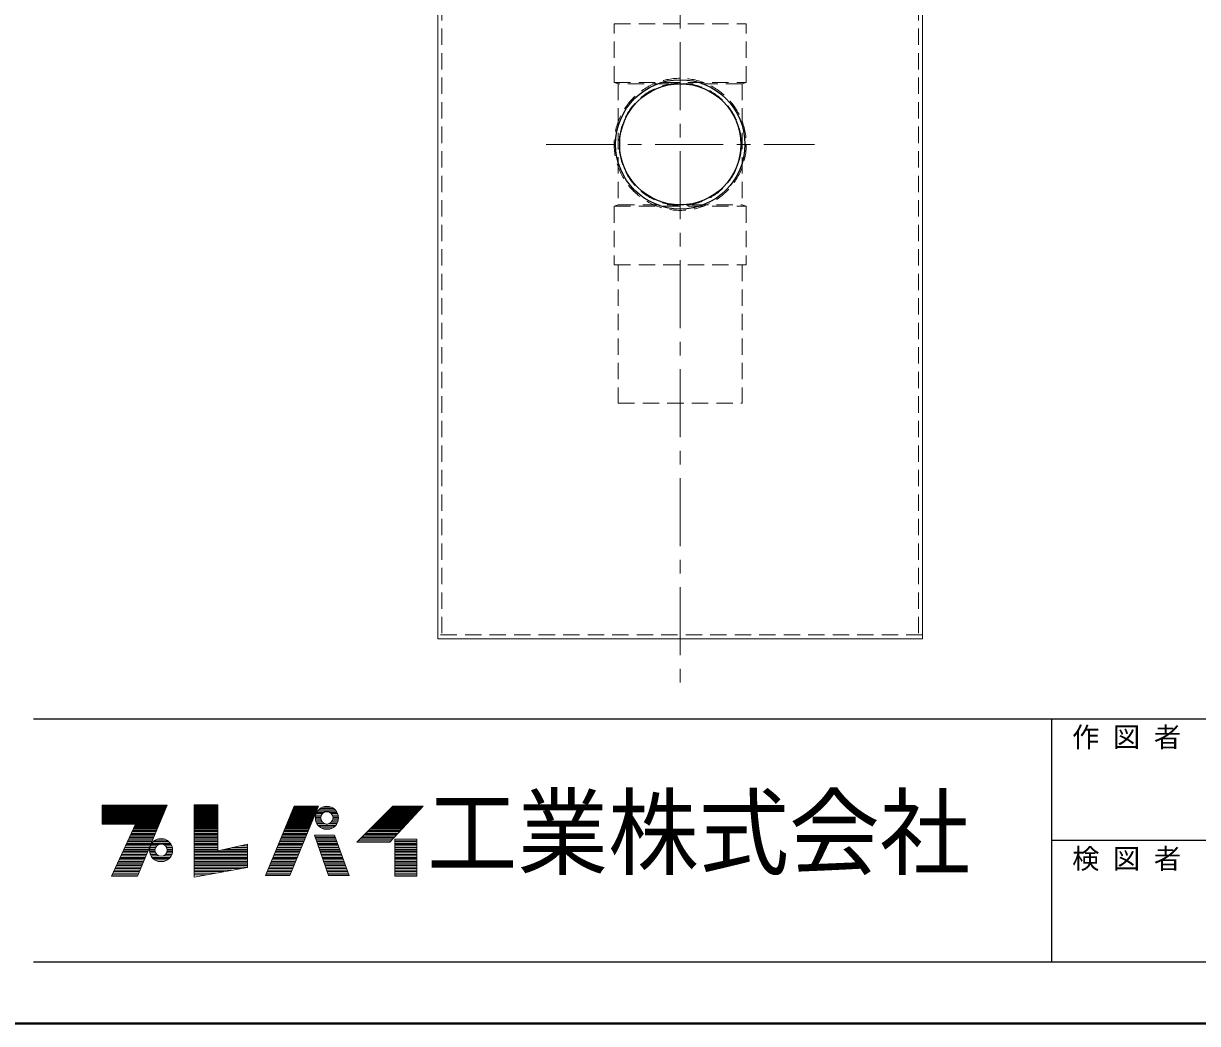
# Model space of a CAD drawing. Units: millimetres at full size, sheet at 1:10; details may follow other scales. Extents: x -2046 to 2004, y -1413 to 1397.
# Drawn here: x -29 to 834, y -1413 to -679 of the extents above; entities that cross this region are included whole.
import ezdxf
from ezdxf.enums import TextEntityAlignment as Align

# ---------------------------------------------------------------- set-up
doc = ezdxf.new("R2010")
doc.units = ezdxf.units.MM
doc.header["$LTSCALE"] = 10
doc.linetypes.add('CHAIN1', pattern=[8, 5, -1, 1, -1])
doc.linetypes.add('DASHED1', pattern=[1.8, 1.2, -0.6])
doc.layers.add('0-6_補助線', color=4, linetype='Continuous', lineweight=9)
doc.styles.add('ＭＳ ゴシック', font='')
doc.styles.get('ＭＳ ゴシック').set_extended_font_data('MS Gothic')

msp = doc.modelspace()

# ---------------------------------------------------------------- linework, layer by layer
at = {"layer": '0-6_補助線', "linetype": 'CHAIN1'}
for p, q in [((453.79, -212.82), (453.79, -1165.82)), ((355.29, -767.82), (552.29, -767.82))]:
    msp.add_line(p, q, dxfattribs=at)
at = {"layer": '0-6_補助線', "linetype": 'DASHED1'}
for p, q in [((278.79, -430.82), (278.79, -1127.82)), ((628.79, -430.82), (628.79, -1127.82)), ((502.29, -722.32), (502.29, -679.32)), ((405.29, -722.32), (502.29, -722.32)), ((408.29, -723.32), (405.29, -722.32)), ((499.29, -723.32), (408.29, -723.32)), ((499.29, -723.32), (502.29, -722.32)), ((499.29, -723.32), (499.29, -812.32)), ((408.29, -812.32), (405.29, -813.32)), ((405.29, -813.32), (502.29, -813.32)), ((405.29, -813.32), (405.29, -856.32)), ((499.29, -812.32), (502.29, -813.32)), ((502.29, -813.32), (502.29, -856.32)), ((405.29, -856.32), (502.29, -856.32)), ((499.29, -856.32), (499.29, -957.82)), ((631.79, -1127.82), (275.79, -1127.82))]:
    msp.add_line(p, q, dxfattribs=at)
at = {"layer": '0-6_補助線', "color": 7, "lineweight": 18}
for p, q in [((275.79, -432.32), (275.79, -1130.82)), ((631.79, -432.32), (631.79, -1130.82)), ((631.79, -1130.82), (275.79, -1130.82)), ((29.22, -1253.52), (76.63, -1253.52)), ((29.22, -1253.94), (76.45, -1253.94)), ((29.22, -1254.57), (76.19, -1254.57)), ((29.22, -1255.2), (75.93, -1255.2)), ((29.22, -1255.83), (75.67, -1255.83)), ((29.22, -1256.67), (75.32, -1256.67)), ((75.06, -1257.3), (29.22, -1257.3)), ((29.22, -1257.93), (74.8, -1257.93)), ((29.22, -1258.56), (74.54, -1258.56)), ((55.26, -1305.18), (76.89, -1252.89)), ((96.84, -1252.68), (96.84, -1305.81)), ((114.27, -1252.68), (96.84, -1252.68)), ((96.84, -1253.52), (114.27, -1253.52)), ((96.84, -1253.94), (114.27, -1253.94)), ((96.84, -1254.57), (114.27, -1254.57)), ((96.84, -1255.2), (114.27, -1255.2)), ((96.84, -1255.83), (114.27, -1255.83)), ((96.84, -1256.67), (114.27, -1256.67)), ((96.84, -1257.3), (114.27, -1257.3)), ((96.84, -1257.93), (114.27, -1257.93)), ((96.84, -1258.56), (114.27, -1258.56)), ((170.13, -1253.73), (149.13, -1304.76)), ((166.98, -1304.76), (188.19, -1253.73)), ((168.14, -1258.56), (186.18, -1258.56)), ((168.4, -1257.93), (186.44, -1257.93)), ((168.66, -1257.3), (186.7, -1257.3)), ((168.92, -1256.67), (186.96, -1256.67)), ((169.26, -1255.83), (187.31, -1255.83)), ((169.52, -1255.2), (187.56, -1255.2)), ((169.78, -1254.57), (187.84, -1254.57)), ((170.13, -1253.73), (188.19, -1253.73)), ((186.77, -1258.35), (192.2, -1258.35)), ((187.43, -1257.3), (201.12, -1257.3)), ((188.14, -1256.46), (200.41, -1256.46)), ((189.35, -1255.41), (199.2, -1255.41)), ((190.83, -1254.57), (197.72, -1254.57)), ((201.78, -1258.35), (196.36, -1258.35)), ((237.96, -1258.56), (260.56, -1258.56)), ((238.59, -1257.93), (261.15, -1257.93)), ((239.22, -1257.3), (261.73, -1257.3)), ((239.85, -1256.67), (262.32, -1256.67)), ((240.48, -1280.19), (265.05, -1253.73)), ((240.69, -1255.83), (263.1, -1255.83)), ((241.32, -1255.2), (263.68, -1255.2)), ((241.95, -1254.57), (264.27, -1254.57)), ((29.22, -1259.19), (74.28, -1259.19)), ((29.22, -1259.82), (74.02, -1259.82)), ((29.22, -1260.24), (73.85, -1260.24)), ((29.22, -1261.08), (73.5, -1261.08)), ((29.22, -1261.71), (73.24, -1261.71)), ((29.22, -1262.34), (72.98, -1262.34)), ((29.22, -1262.97), (72.72, -1262.97)), ((29.22, -1263.6), (72.46, -1263.6)), ((29.22, -1264.23), (72.2, -1264.23)), ((29.22, -1264.86), (71.93, -1264.86)), ((29.22, -1265.49), (71.67, -1265.49)), ((29.22, -1266.12), (71.41, -1266.12)), ((53.58, -1266.96), (29.22, -1266.96)), ((35.94, -1305.18), (53.58, -1266.96)), ((71.07, -1266.96), (53.58, -1266.96)), ((96.84, -1259.19), (114.27, -1259.19)), ((96.84, -1259.82), (114.27, -1259.82)), ((96.84, -1260.24), (114.27, -1260.24)), ((96.84, -1261.08), (114.27, -1261.08)), ((96.84, -1261.71), (114.27, -1261.71)), ((96.84, -1262.34), (114.27, -1262.34)), ((96.84, -1262.97), (114.27, -1262.97)), ((96.84, -1263.6), (114.27, -1263.6)), ((96.84, -1264.23), (114.27, -1264.23)), ((96.84, -1264.86), (114.27, -1264.86)), ((96.84, -1265.49), (114.27, -1265.49)), ((96.84, -1266.12), (114.27, -1266.12)), ((96.84, -1266.96), (114.27, -1266.96)), ((164.68, -1266.96), (182.69, -1266.96)), ((165.03, -1266.12), (183.04, -1266.12)), ((165.29, -1265.49), (183.3, -1265.49)), ((165.55, -1264.86), (183.56, -1264.86)), ((165.81, -1264.23), (183.82, -1264.23)), ((166.06, -1263.6), (184.08, -1263.6)), ((166.35, -1262.97), (184.35, -1262.97)), ((166.58, -1262.34), (184.61, -1262.34)), ((166.84, -1261.71), (184.87, -1261.71)), ((167.1, -1261.08), (185.13, -1261.08)), ((167.45, -1260.24), (185.48, -1260.24)), ((167.62, -1259.82), (185.65, -1259.82)), ((167.88, -1259.19), (185.92, -1259.19)), ((185.78, -1262.34), (189.78, -1262.34)), ((185.82, -1261.5), (189.86, -1261.5)), ((185.84, -1263.39), (189.9, -1263.39)), ((185.99, -1260.45), (190.19, -1260.45)), ((186.04, -1264.44), (190.3, -1264.44)), ((186.38, -1259.19), (191.06, -1259.19)), ((186.38, -1265.49), (191.06, -1265.49)), ((186.89, -1266.54), (192.66, -1266.54)), ((201.67, -1266.54), (195.89, -1266.54)), ((202.17, -1259.19), (197.49, -1259.19)), ((202.17, -1265.49), (197.49, -1265.49)), ((202.51, -1264.44), (198.26, -1264.44)), ((202.56, -1260.45), (198.36, -1260.45)), ((202.71, -1263.39), (198.65, -1263.39)), ((202.73, -1261.5), (198.7, -1261.5)), ((198.78, -1262.34), (202.78, -1262.34)), ((229.56, -1266.96), (252.76, -1266.96)), ((230.4, -1266.12), (253.54, -1266.12)), ((231.03, -1265.49), (254.13, -1265.49)), ((231.66, -1264.86), (254.71, -1264.86)), ((232.29, -1264.23), (255.3, -1264.23)), ((232.92, -1263.6), (255.88, -1263.6)), ((233.55, -1262.97), (256.47, -1262.97)), ((234.18, -1262.34), (257.05, -1262.34)), ((234.81, -1261.71), (257.7, -1261.71)), ((235.44, -1261.08), (258.22, -1261.08)), ((236.28, -1260.24), (259, -1260.24)), ((236.7, -1259.82), (259.39, -1259.82)), ((237.33, -1259.19), (259.98, -1259.19)), ((49.8, -1275.15), (67.68, -1275.15)), ((68.03, -1274.31), (50.18, -1274.31)), ((68.37, -1273.47), (50.64, -1273.47)), ((51.06, -1272.42), (68.81, -1272.42)), ((69.15, -1271.58), (51.44, -1271.58)), ((69.59, -1270.53), (51.93, -1270.53)), ((69.85, -1269.9), (52.22, -1269.9)), ((70.2, -1269.06), (52.61, -1269.06)), ((70.46, -1268.43), (52.9, -1268.43)), ((70.81, -1267.59), (53.29, -1267.59)), ((96.84, -1267.59), (114.27, -1267.59)), ((96.84, -1268.43), (114.27, -1268.43)), ((96.84, -1269.06), (114.27, -1269.06)), ((96.84, -1269.9), (114.27, -1269.9)), ((96.84, -1270.53), (114.27, -1270.53)), ((96.84, -1271.58), (114.27, -1271.58)), ((96.84, -1272.42), (114.27, -1272.42)), ((96.84, -1273.47), (114.27, -1273.47)), ((96.84, -1274.31), (114.27, -1274.31)), ((96.84, -1275.15), (114.27, -1275.15)), ((161.31, -1275.15), (179.28, -1275.15)), ((161.66, -1274.31), (179.63, -1274.31)), ((162, -1273.47), (179.98, -1273.47)), ((162.43, -1272.42), (180.42, -1272.42)), ((162.78, -1271.58), (180.77, -1271.58)), ((163.21, -1270.53), (181.2, -1270.53)), ((163.47, -1269.9), (181.47, -1269.9)), ((163.82, -1269.06), (181.81, -1269.06)), ((164.08, -1268.43), (182.08, -1268.43)), ((164.42, -1267.59), (182.43, -1267.59)), ((185.11, -1275.15), (199.81, -1275.15)), ((187.59, -1267.59), (200.96, -1267.59)), ((188.35, -1268.43), (200.21, -1268.43)), ((190.01, -1269.69), (198.55, -1269.69)), ((192, -1270.53), (196.55, -1270.53)), ((210.66, -1304.55), (199.74, -1274.94)), ((221.37, -1275.15), (245.16, -1275.15)), ((222.21, -1274.31), (245.94, -1274.31)), ((223.05, -1273.47), (246.72, -1273.47)), ((224.1, -1272.42), (247.69, -1272.42)), ((224.94, -1271.58), (248.47, -1271.58)), ((225.99, -1270.53), (249.45, -1270.53)), ((226.62, -1269.9), (250.03, -1269.9)), ((227.46, -1269.06), (250.81, -1269.06)), ((228.09, -1268.43), (251.4, -1268.43)), ((228.93, -1267.59), (252.18, -1267.59)), ((63.94, -1284.18), (45.63, -1284.18)), ((64.46, -1282.92), (46.21, -1282.92)), ((64.9, -1281.87), (46.69, -1281.87)), ((65.25, -1281.03), (47.08, -1281.03)), ((65.68, -1279.98), (47.57, -1279.98)), ((47.95, -1279.14), (66.03, -1279.14)), ((66.46, -1278.09), (48.44, -1278.09)), ((66.9, -1277.04), (48.92, -1277.04)), ((67.24, -1276.2), (49.31, -1276.2)), ((64.19, -1284.18), (68.39, -1284.18)), ((64.58, -1282.92), (69.26, -1282.92)), ((65.09, -1281.87), (70.86, -1281.87)), ((65.63, -1281.03), (79.32, -1281.03)), ((66.55, -1279.98), (78.41, -1279.98)), ((67.55, -1279.14), (77.4, -1279.14)), ((69.55, -1278.09), (75.4, -1278.09)), ((79.87, -1281.87), (74.09, -1281.87)), ((80.37, -1282.92), (75.69, -1282.92)), ((80.76, -1284.18), (76.56, -1284.18)), ((96.84, -1276.2), (114.27, -1276.2)), ((96.84, -1277.04), (114.27, -1277.04)), ((96.84, -1278.09), (114.27, -1278.09)), ((96.84, -1279.14), (114.27, -1279.14)), ((96.84, -1279.98), (114.27, -1279.98)), ((96.84, -1281.03), (114.27, -1281.03)), ((96.84, -1281.87), (114.27, -1281.87)), ((96.84, -1282.92), (114.27, -1282.92)), ((96.84, -1284.18), (114.27, -1284.18)), ((135.9, -1284.18), (124.61, -1284.18)), ((135.9, -1282.92), (130.25, -1282.92)), ((157.6, -1284.18), (175.53, -1284.18)), ((158.11, -1282.92), (176.05, -1282.92)), ((158.55, -1281.87), (176.49, -1281.87)), ((158.89, -1281.03), (176.84, -1281.03)), ((159.32, -1279.98), (177.28, -1279.98)), ((159.67, -1279.14), (177.62, -1279.14)), ((160.1, -1278.09), (178.06, -1278.09)), ((160.53, -1277.04), (178.5, -1277.04)), ((160.89, -1276.2), (178.85, -1276.2)), ((185.47, -1276.2), (200.2, -1276.2)), ((185.77, -1277.04), (200.51, -1277.04)), ((186.13, -1278.09), (200.9, -1278.09)), ((186.5, -1279.14), (201.28, -1279.14)), ((186.79, -1279.98), (201.59, -1279.98)), ((187.15, -1281.03), (201.98, -1281.03)), ((187.44, -1281.87), (202.29, -1281.87)), ((187.81, -1282.92), (202.68, -1282.92)), ((188.25, -1284.18), (203.14, -1284.18)), ((216.33, -1280.19), (240.48, -1280.19)), ((217.38, -1279.14), (241.45, -1279.14)), ((218.43, -1278.09), (242.43, -1278.09)), ((219.48, -1277.04), (243.4, -1277.04)), ((220.32, -1276.2), (244.18, -1276.2)), ((244.26, -1279.14), (260.22, -1279.14)), ((244.26, -1279.98), (260.22, -1279.98)), ((244.26, -1281.03), (260.22, -1281.03)), ((244.26, -1281.87), (260.22, -1281.87)), ((244.26, -1282.92), (260.22, -1282.92)), ((244.26, -1284.18), (260.22, -1284.18)), ((60.21, -1293.21), (41.46, -1293.21)), ((60.64, -1292.16), (41.95, -1292.16)), ((60.99, -1291.32), (42.33, -1291.32)), ((61.42, -1290.27), (42.82, -1290.27)), ((61.86, -1289.22), (43.3, -1289.22)), ((62.38, -1287.96), (43.92, -1287.96)), ((62.73, -1287.12), (44.27, -1287.12)), ((63.16, -1286.07), (44.76, -1286.07)), ((45.14, -1285.23), (63.51, -1285.23)), ((63.98, -1286.07), (67.98, -1286.07)), ((64.02, -1285.23), (68.06, -1285.23)), ((64.04, -1287.12), (68.1, -1287.12)), ((64.19, -1287.96), (68.39, -1287.96)), ((64.58, -1289.22), (69.26, -1289.22)), ((65.09, -1290.27), (70.86, -1290.27)), ((65.79, -1291.32), (79.16, -1291.32)), ((66.55, -1292.16), (78.41, -1292.16)), ((67.86, -1293.21), (77.09, -1293.21)), ((79.87, -1290.27), (74.09, -1290.27)), ((80.37, -1289.22), (75.69, -1289.22)), ((80.76, -1287.96), (76.56, -1287.96)), ((80.91, -1287.12), (76.85, -1287.12)), ((80.93, -1285.23), (76.9, -1285.23)), ((76.98, -1286.07), (80.98, -1286.07)), ((96.84, -1285.23), (114.27, -1285.23)), ((96.84, -1286.07), (114.27, -1286.07)), ((96.84, -1287.12), (135.9, -1287.12)), ((96.84, -1287.96), (135.9, -1287.96)), ((96.84, -1289.22), (135.9, -1289.22)), ((96.84, -1290.27), (135.9, -1290.27)), ((96.84, -1291.32), (135.9, -1291.32)), ((96.84, -1292.16), (135.9, -1292.16)), ((96.84, -1293.21), (135.9, -1293.21)), ((135.9, -1286.07), (116.15, -1286.07)), ((135.9, -1285.23), (119.91, -1285.23)), ((153.88, -1293.21), (171.78, -1293.21)), ((154.31, -1292.16), (172.21, -1292.16)), ((154.66, -1291.32), (172.56, -1291.32)), ((155.09, -1290.27), (173, -1290.27)), ((155.52, -1289.22), (173.44, -1289.22)), ((156.04, -1287.96), (173.96, -1287.96)), ((156.39, -1287.12), (174.31, -1287.12)), ((156.82, -1286.07), (174.75, -1286.07)), ((157.16, -1285.23), (175.09, -1285.23)), ((188.61, -1285.23), (203.53, -1285.23)), ((188.9, -1286.07), (203.84, -1286.07)), ((189.27, -1287.12), (204.23, -1287.12)), ((189.56, -1287.96), (204.54, -1287.96)), ((190, -1289.22), (205, -1289.22)), ((190.36, -1290.27), (205.39, -1290.27)), ((190.71, -1291.32), (205.78, -1291.32)), ((191.02, -1292.16), (206.09, -1292.16)), ((191.39, -1293.21), (206.47, -1293.21)), ((244.26, -1285.23), (260.22, -1285.23)), ((244.26, -1286.07), (260.22, -1286.07)), ((244.26, -1287.12), (260.22, -1287.12)), ((244.26, -1287.96), (260.22, -1287.96)), ((244.26, -1289.22), (260.22, -1289.22)), ((244.26, -1290.27), (260.22, -1290.27)), ((244.26, -1291.32), (260.22, -1291.32)), ((244.26, -1292.16), (260.22, -1292.16)), ((244.26, -1293.21), (260.22, -1293.21)), ((56.65, -1301.82), (37.49, -1301.82)), ((57.08, -1300.77), (37.97, -1300.77)), ((57.6, -1299.51), (38.55, -1299.51)), ((58.04, -1298.46), (39.04, -1298.46)), ((58.56, -1297.2), (39.62, -1297.2)), ((58.9, -1296.36), (40.01, -1296.36)), ((59.34, -1295.31), (40.49, -1295.31)), ((59.77, -1294.26), (40.98, -1294.26)), ((70.2, -1294.26), (74.75, -1294.26)), ((96.84, -1294.26), (135.9, -1294.26)), ((96.84, -1295.31), (135.9, -1295.31)), ((96.84, -1296.36), (135.9, -1296.36)), ((96.84, -1297.2), (135.9, -1297.2)), ((96.84, -1298.46), (135.9, -1298.46)), ((96.84, -1299.51), (131.3, -1299.51)), ((96.84, -1300.77), (124.41, -1300.77)), ((96.84, -1301.82), (118.66, -1301.82)), ((150.34, -1301.82), (168.2, -1301.82)), ((150.77, -1300.77), (168.63, -1300.77)), ((151.29, -1299.51), (169.16, -1299.51)), ((151.72, -1298.46), (169.59, -1298.46)), ((152.24, -1297.2), (170.12, -1297.2)), ((152.58, -1296.36), (170.47, -1296.36)), ((153.01, -1295.31), (170.9, -1295.31)), ((153.45, -1294.26), (171.34, -1294.26)), ((191.75, -1294.26), (206.86, -1294.26)), ((192.11, -1295.31), (207.25, -1295.31)), ((192.48, -1296.36), (207.64, -1296.36)), ((192.77, -1297.2), (207.95, -1297.2)), ((193.21, -1298.46), (208.41, -1298.46)), ((193.65, -1299.51), (208.8, -1299.51)), ((194.01, -1300.77), (209.26, -1300.77)), ((194.38, -1301.82), (209.65, -1301.82)), ((244.26, -1294.26), (260.22, -1294.26)), ((244.26, -1295.31), (260.22, -1295.31)), ((244.26, -1296.36), (260.22, -1296.36)), ((244.26, -1297.2), (260.22, -1297.2)), ((244.26, -1298.46), (260.22, -1298.46)), ((244.26, -1299.51), (260.22, -1299.51)), ((244.26, -1300.77), (260.22, -1300.77)), ((244.26, -1301.82), (260.22, -1301.82)), ((35.94, -1305.18), (55.26, -1305.18)), ((55.69, -1304.13), (36.42, -1304.13)), ((56.21, -1302.87), (37, -1302.87)), ((96.84, -1302.87), (112.92, -1302.87)), ((96.84, -1304.13), (106.03, -1304.13)), ((166.98, -1304.76), (149.13, -1304.76)), ((149.39, -1304.13), (167.24, -1304.13)), ((149.9, -1302.87), (167.76, -1302.87)), ((194.74, -1302.87), (210.04, -1302.87)), ((195.18, -1304.13), (210.5, -1304.13)), ((195.33, -1304.55), (210.66, -1304.55)), ((244.26, -1302.87), (260.22, -1302.87)), ((244.26, -1304.13), (260.22, -1304.13))]:
    msp.add_line(p, q, dxfattribs=at)
at = {"layer": '0-6_補助線', "color": 6, "lineweight": 25}
for p, q in [((1958.79, -1189.74), (-21.21, -1189.74)), ((726.64, -1368.32), (726.64, -1189.74)), ((1958.79, -1279.03), (726.64, -1279.03)), ((1958.79, -1368.32), (-21.21, -1368.32))]:
    msp.add_line(p, q, dxfattribs=at)
at = {"layer": '0-6_補助線', "color": 1, "lineweight": 40}
msp.add_line((2003.79, -1413.32), (-2046.21, -1413.32), dxfattribs=at)
at = {"layer": '0-6_補助線', "linetype": 'DASHED1'}
for points in [[(405.29, -722.32), (405.29, -679.32), (502.29, -679.32)], [(408.29, -723.32), (408.29, -812.32), (499.29, -812.32)], [(408.29, -856.32), (408.29, -957.82), (499.29, -957.82)]]:
    msp.add_lwpolyline(points, dxfattribs=at)
at = {"layer": '0-6_補助線', "color": 7, "lineweight": 18}
for points in [[(29.22, -1266.96), (29.22, -1252.89), (76.89, -1252.89)], [(96.84, -1305.81), (135.9, -1298.67), (135.9, -1281.66), (114.27, -1286.49), (114.27, -1252.68)], [(216.33, -1280.19), (242.79, -1253.73), (265.05, -1253.73)], [(195.33, -1304.55), (185.04, -1274.94), (199.74, -1274.94)]]:
    msp.add_lwpolyline(points, dxfattribs=at)
msp.add_lwpolyline([(244.26, -1278.09), (244.26, -1305.18), (260.22, -1305.18), (260.22, -1278.09)], close=True, dxfattribs=at)
at = {"layer": '0-6_補助線', "linetype": 'DASHED1'}
for radius in [48.5, 44.9]:
    msp.add_circle((453.79, -767.82), radius, dxfattribs=at)
at = {"layer": '0-6_補助線', "color": 5, "lineweight": 25}
for radius in [47.5, 44.5]:
    msp.add_circle((453.79, -767.82), radius, dxfattribs=at)
at = {"layer": '0-6_補助線', "color": 7, "lineweight": 18}
for centre, radius in [((194.28, -1262.34), 8.5), ((194.28, -1262.34), 4.5), ((72.48, -1286.07), 8.5), ((72.48, -1286.07), 4.5)]:
    msp.add_circle(centre, radius, dxfattribs=at)

# ---------------------------------------------------------------- texts
at = {"layer": '0-6_補助線', "color": 7, "style": 'ＭＳ ゴシック'}
for s, p in [('作 図 者', (741.64, -1214.74)), ('検 図 者', (741.64, -1304.03))]:
    msp.add_text(s, height=14.66, dxfattribs=at).set_placement(p, align=Align.BOTTOM_LEFT)
at = {"layer": '0-6_補助線', "color": 7, "style": 'ＭＳ ゴシック', "width": 0.95}
msp.add_text('工業株式会社', height=51.32, dxfattribs=at).set_placement((267.72, -1314.03), align=Align.BOTTOM_LEFT)

doc.saveas('drawing.dxf')
